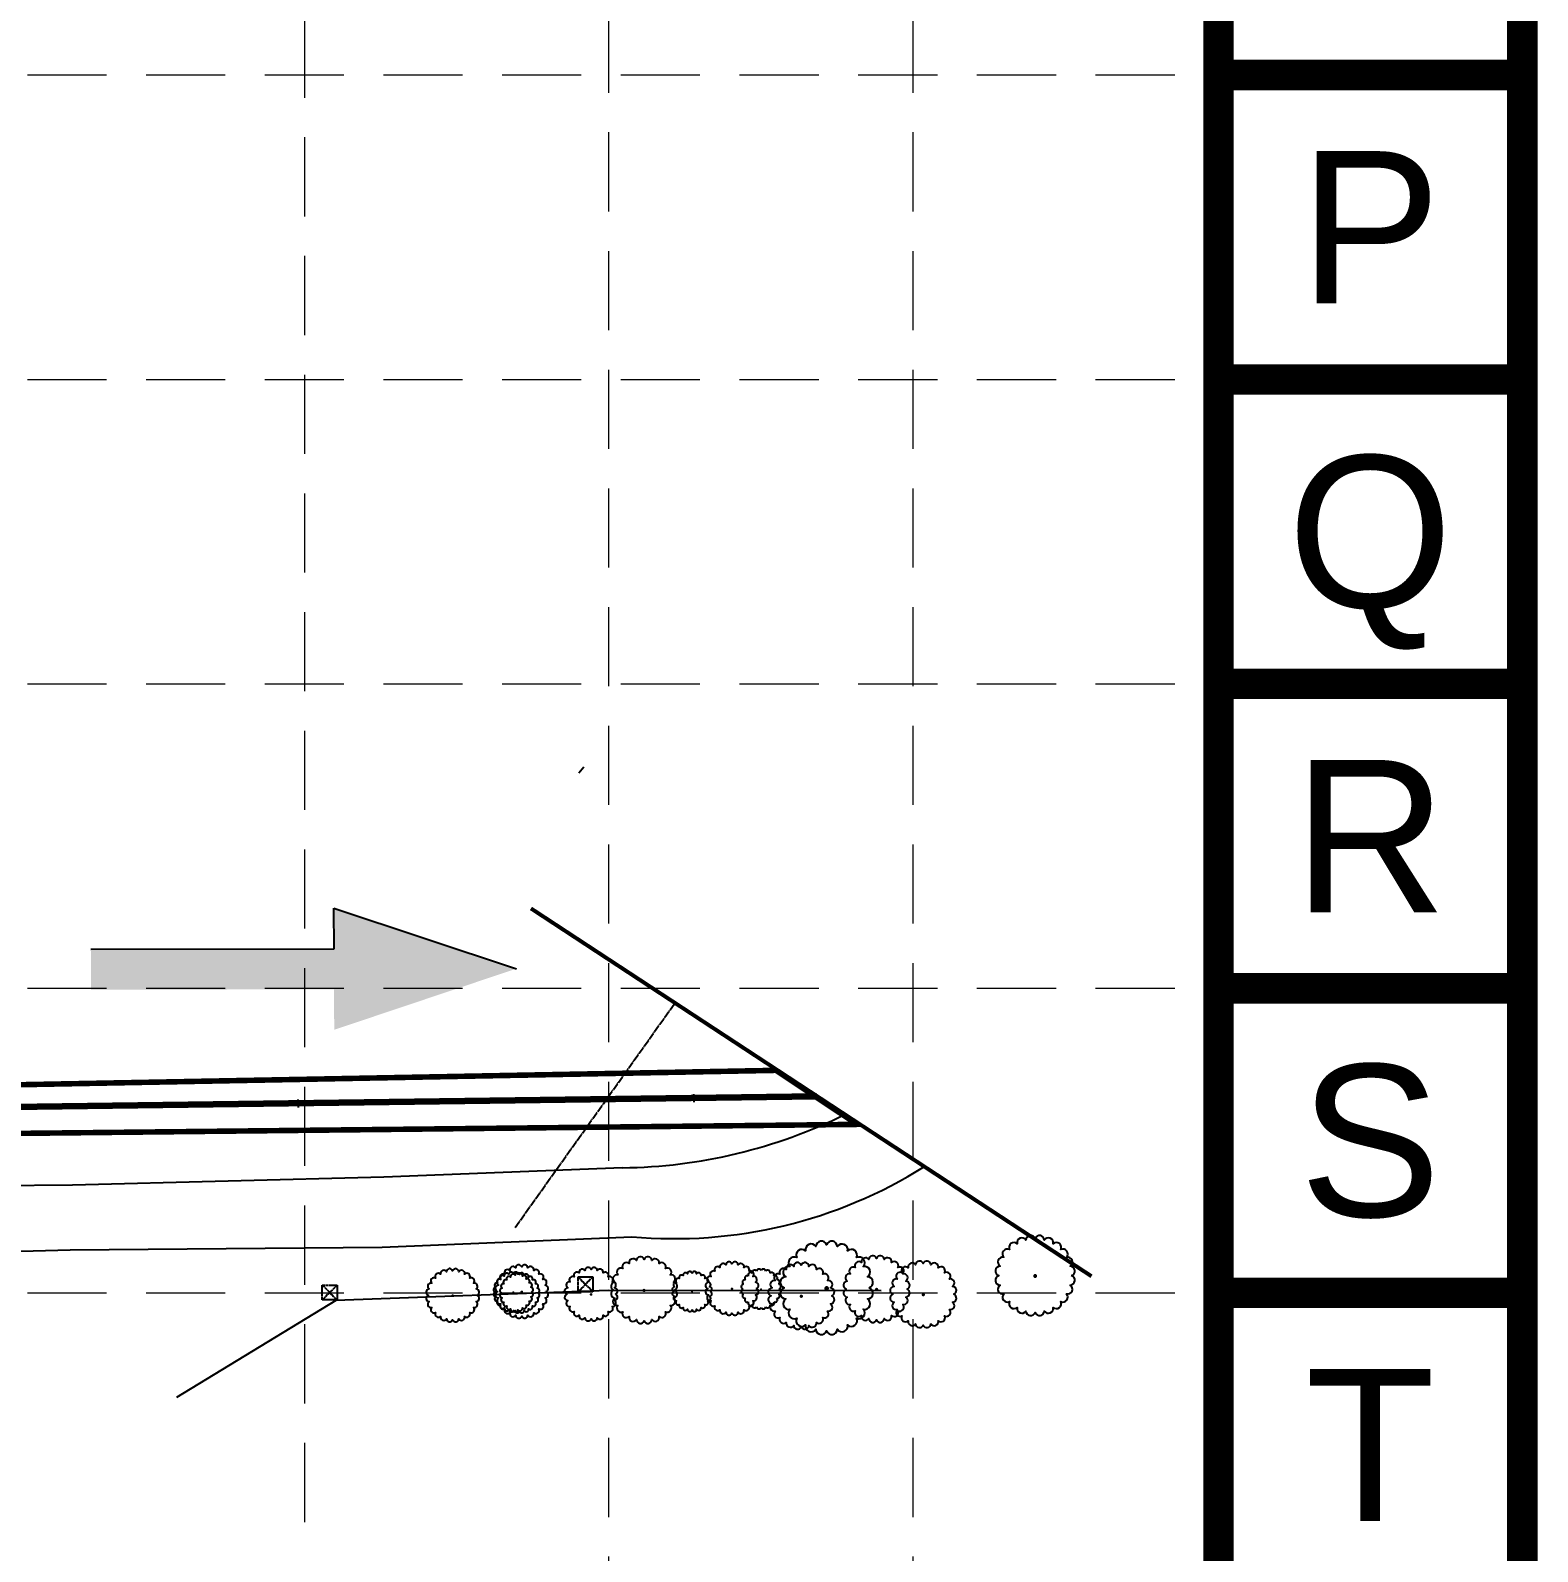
# Model space of a CAD drawing. Header units: inches. Extents: x 2601969 to 2606902, y 7033682 to 7036768.
# Drawn here: x 2606520.7 to 2606901.6, y 7035159.4 to 7035543.8 of the extents above; entities that cross this region are included whole.
import ezdxf
from ezdxf.enums import TextEntityAlignment as Align

# ---------------------------------------------------------------- set-up
doc = ezdxf.new("R2010")
doc.units = ezdxf.units.IN
doc.header["$MEASUREMENT"] = 0
for name, pattern in [('DASHED', [0.8, 0.75, -0.05]), ('HIDDEN', [0.375, 0.25, -0.125]), ('PHANTOM', [2.1, 1.75, -0.05, 0.1, -0.05, 0.1, -0.05])]:
    doc.linetypes.add(name, pattern=pattern)
for name, color, linetype in [('ARROWS', 252, 'Continuous'), ('BASE', 7, 'Continuous'), ('EPVMT', 8, 'DASHED'), ('ETEL', 33, 'DASHED'), ('FENCE', 242, 'DASHED'), ('GRID', 254, 'HIDDEN'), ('LIMITS OF DISTURBANCE', 1, 'HIDDEN'), ('PWAT', 4, 'Continuous'), ('ROW', 252, 'PHANTOM'), ('SILT FENCE', 200, 'Continuous'), ('TREE', 250, 'Continuous'), ('TREET', 250, 'Continuous')]:
    doc.layers.add(name, color=color, linetype=linetype)
doc.styles.get("Standard").update_dxf_attribs({"font": 'ARIAL.TTF'})
doc.linetypes.add('ASPH-E', pattern='A,0.45,-0.05,0.9,[138,ltypeshp.shx,S=0.013,R=0,X=0,Y=0],0.45', length=1.85)
doc.linetypes.add('BWF', pattern='A,0.9,-0.05,[135,ltypeshp.shx,S=0.03,R=0,X=0,Y=0],-0.05', length=1)
doc.linetypes.add('WF', pattern='A,0.85,-0.04,[136,ltypeshp.shx,S=0.038,R=0,X=0,Y=0],-0.11', length=1)

# ---------------------------------------------------------------- blocks, each defined once
blk = doc.blocks.new('treet')
at = {"layer": 'TREET', "const_width": 0.5}
blk.add_lwpolyline([(-0.25, 0, 1), (0.25, 0, 1)], format="xyb", close=True, dxfattribs=at)
blk = doc.blocks.new('A$C33723172')
at = {"layer": 'ARROWS', "color": 7}
for p, q in [((11.144, 24.495), (5.455, 10.227)), ((5.455, 10.227), (7.833, 9.279)), ((7.833, 9.279), (0, 0))]:
    blk.add_line(p, q, dxfattribs=at)
for points in [[(11.144, 24.495), (8.766, 25.443), (5.455, 10.227), (3.077, 11.175)], [(0.699, 12.123), (7.833, 9.279), (0, 0), (7.833, 9.279)]]:
    blk.add_solid(points, dxfattribs=at)

msp = doc.modelspace()

# ---------------------------------------------------------------- linework, layer by layer
at = {"color": 4}
for p, q in [((2606660.59, 7035357.64), (2606659.32, 7035356.09)), ((2606688.4, 7035272.97), (2606688.37, 7035274.97)), ((2606588.41, 7035271.64), (2606588.38, 7035273.64))]:
    msp.add_line(p, q, dxfattribs=at)
at = {"const_width": 1}
msp.add_lwpolyline([(2606647.18, 7035321.93), (2606788.87, 7035228.95)], dxfattribs=at)
at = {"layer": 'BASE', "color": 9}
msp.add_line((2606820.81, 7036686.83), (2606820.81, 7033762.73), dxfattribs=at)
at = {"layer": 'BASE', "const_width": 7.7}
for points in [[(2601972.96, 7033685.78), (2606897.76, 7033685.78), (2606897.76, 7036763.78), (2601972.96, 7036763.78)], [(2602049.74, 7033762.71), (2606821.02, 7033762.57), (2606820.92, 7036686.86), (2602050.71, 7036686.95)]]:
    msp.add_lwpolyline(points, close=True, dxfattribs=at)
for points in [[(2606897.76, 7035532.58), (2606820.81, 7035532.58)], [(2606897.76, 7035455.63), (2606820.81, 7035455.63)], [(2606897.76, 7035378.68), (2606820.81, 7035378.68)], [(2606897.76, 7035301.73), (2606820.81, 7035301.73)], [(2606897.76, 7035224.78), (2606820.81, 7035224.78)]]:
    msp.add_lwpolyline(points, dxfattribs=at)
at = {"layer": 'EPVMT', "color": 7, "linetype": 'ASPH-E'}
for p, q in [((2606670.36, 7035256.38), (2606609.99, 7035253.97)), ((2606531.36, 7035252), (2606469.15, 7035251.3)), ((2606609.99, 7035253.97), (2606531.36, 7035252)), ((2606530.7, 7035235.67), (2606609.55, 7035236.33)), ((2606609.55, 7035236.33), (2606672.71, 7035238.95)), ((2606492.97, 7035234.66), (2606530.7, 7035235.67))]:
    msp.add_line(p, q, dxfattribs=at)
for centre, radius, start, end in [((2606668.64, 7035387.49), 131.13, 270.7508, 296.2079), ((2606683.46, 7035357.1), 118.64, 264.8004, 302.1672)]:
    msp.add_arc(centre, radius, start, end, dxfattribs=at)
at = {"layer": 'ETEL', "color": 252}
for p, q in [((2606659.1, 7035228.8, 584), (2606662.85, 7035225.05, 584)), ((2606662.85, 7035228.8, 584), (2606659.1, 7035225.05, 584)), ((2606594.46, 7035226.71, 584.77), (2606598.21, 7035222.96, 584.77)), ((2606598.21, 7035226.71, 584.77), (2606594.46, 7035222.96, 584.77))]:
    msp.add_line(p, q, dxfattribs=at)
for points, elevation in [([(2606659.1, 7035228.8), (2606662.85, 7035228.8), (2606662.85, 7035225.05), (2606659.1, 7035225.05)], 584), ([(2606594.46, 7035226.71), (2606598.21, 7035226.71), (2606598.21, 7035222.96), (2606594.46, 7035222.96)], 584.77)]:
    msp.add_lwpolyline(points, close=True, dxfattribs=dict(at, elevation=elevation))
at = {"layer": 'FENCE', "color": 252, "linetype": 'BWF'}
for p, q in [((2606666.69, 7035225.38), (2606597.87, 7035222.8)), ((2606735.74, 7035225.31), (2606666.69, 7035225.38))]:
    msp.add_line(p, q, dxfattribs=at)
at = {"layer": 'FENCE', "color": 252, "linetype": 'WF'}
msp.add_line((2606597.87, 7035222.8), (2606557.64, 7035198.32), dxfattribs=at)
at = {"layer": 'GRID', "color": 252, "linetype": 'HIDDEN', "lineweight": 0, "ltscale": 80}
for p, q in [((2606589.96, 7036686.83), (2606589.96, 7033993.24)), ((2606666.77, 7036688.09), (2606666.77, 7033993.24)), ((2606743.72, 7036688.09), (2606743.72, 7033993.24)), ((2602049.91, 7035532.58), (2606820.81, 7035532.58)), ((2602049.91, 7035455.63), (2606820.81, 7035455.63)), ((2602049.91, 7035378.68), (2606820.81, 7035378.68)), ((2602049.91, 7035301.73), (2606820.81, 7035301.73)), ((2602049.91, 7035224.78), (2606820.81, 7035224.78))]:
    msp.add_line(p, q, dxfattribs=at)
at = {"layer": 'LIMITS OF DISTURBANCE', "color": 1, "ltscale": 30, "const_width": 1.4}
msp.add_lwpolyline([(2604753.65, 7035202.15), (2605423.71, 7035210.83), (2605423.32, 7035259.53), (2605427.66, 7035263.91), (2606015.01, 7035277.5), (2606266.13, 7035272.58), (2606709.14, 7035281), (2606729.64, 7035267.34), (2606266.05, 7035262.36), (2606266.05, 7035254.72), (2606249.55, 7035255.03), (2606247.11, 7035263.28), (2605855.74, 7035258.09), (2605852.99, 7035248.31), (2605835.57, 7035248.92), (2605834.04, 7035257.78), (2605431.31, 7035248.7), (2605431.31, 7035198.8), (2605130.52, 7035196.09)], dxfattribs=at)
at = {"layer": 'PWAT', "color": 4, "lineweight": 200}
for p, q in [((2606719.48, 7035274.38), (2605426.92, 7035257.27)), ((2606719.53, 7035274.45), (2606719.48, 7035274.38))]:
    msp.add_line(p, q, dxfattribs=at)
at = {"layer": 'ROW'}
msp.add_line((2606643.22, 7035241.31, 554.53), (2606683.6, 7035298.03, 554.53), dxfattribs=at)
at = {"layer": 'TREE'}
for points, elevation in [([(2606732.64, 7035226.01, 0.836526), (2606732.27, 7035228.81, 0.836526), (2606731.19, 7035231.42, 0.836526), (2606729.47, 7035233.66, 0.836526), (2606727.23, 7035235.37, 0.836526), (2606724.63, 7035236.45, 0.832239), (2606721.92, 7035236.89, 0.832239), (2606719.22, 7035236.45, 0.836526), (2606716.61, 7035235.37, 0.836526), (2606714.37, 7035233.66, 0.836526), (2606712.65, 7035231.42, 0.836526), (2606711.57, 7035228.81, 0.836526), (2606711.2, 7035226.01, 0.836526), (2606711.57, 7035223.21, 0.836526), (2606712.65, 7035220.61, 0.836526), (2606714.37, 7035218.37, 0.836526), (2606716.61, 7035216.65, 0.836526), (2606719.22, 7035215.57, 0.832239), (2606721.92, 7035215.13, 0.832239), (2606724.63, 7035215.57, 0.836526), (2606727.23, 7035216.65, 0.836526), (2606729.47, 7035218.37, 0.836526), (2606731.19, 7035220.61, 0.836526), (2606732.27, 7035223.21, 0.836526)], 583.1), ([(2606783.81, 7035229.13, 0.836526), (2606783.49, 7035231.52, 0.836526), (2606782.56, 7035233.76, 0.836526), (2606781.09, 7035235.68, 0.836526), (2606779.17, 7035237.15, 0.836526), (2606776.94, 7035238.08, 0.832239), (2606774.62, 7035238.45, 0.832239), (2606772.3, 7035238.08, 0.836526), (2606770.07, 7035237.15, 0.836526), (2606768.15, 7035235.68, 0.836526), (2606766.67, 7035233.76, 0.836526), (2606765.75, 7035231.52, 0.836526), (2606765.43, 7035229.13, 0.836526), (2606765.75, 7035226.73, 0.836526), (2606766.67, 7035224.49, 0.836526), (2606768.15, 7035222.57, 0.836526), (2606770.07, 7035221.1, 0.836526), (2606772.3, 7035220.17, 0.832239), (2606774.62, 7035219.8, 0.832239), (2606776.94, 7035220.17, 0.836526), (2606779.17, 7035221.1, 0.836526), (2606781.09, 7035222.57, 0.836526), (2606782.56, 7035224.49, 0.836526), (2606783.49, 7035226.73, 0.836526)], 581.96), ([(2606683.44, 7035225.46, 0.836526), (2606683.18, 7035227.46, 0.836526), (2606682.41, 7035229.32, 0.836526), (2606681.18, 7035230.92, 0.836526), (2606679.58, 7035232.14, 0.836526), (2606677.72, 7035232.92, 0.832239), (2606675.78, 7035233.23, 0.832239), (2606673.85, 7035232.92, 0.836526), (2606671.99, 7035232.14, 0.836526), (2606670.39, 7035230.92, 0.836526), (2606669.16, 7035229.32, 0.836526), (2606668.39, 7035227.46, 0.836526), (2606668.13, 7035225.46, 0.836526), (2606668.39, 7035223.46, 0.836526), (2606669.16, 7035221.6, 0.836526), (2606670.39, 7035220, 0.836526), (2606671.99, 7035218.77, 0.836526), (2606673.85, 7035218, 0.832239), (2606675.78, 7035217.68, 0.832239), (2606677.72, 7035218, 0.836526), (2606679.58, 7035218.77, 0.836526), (2606681.18, 7035220, 0.836526), (2606682.41, 7035221.6, 0.836526), (2606683.18, 7035223.46, 0.836526)], 583.89), ([(2606704.12, 7035225.84, 0.836526), (2606703.91, 7035227.44, 0.836526), (2606703.29, 7035228.93, 0.836526), (2606702.31, 7035230.21, 0.836526), (2606701.03, 7035231.19, 0.836526), (2606699.54, 7035231.81, 0.832239), (2606698, 7035232.06, 0.832239), (2606696.45, 7035231.81, 0.836526), (2606694.96, 7035231.19, 0.836526), (2606693.68, 7035230.21, 0.836526), (2606692.7, 7035228.93, 0.836526), (2606692.08, 7035227.44, 0.836526), (2606691.87, 7035225.84, 0.836526), (2606692.08, 7035224.24, 0.836526), (2606692.7, 7035222.75, 0.836526), (2606693.68, 7035221.47, 0.836526), (2606694.96, 7035220.49, 0.836526), (2606696.45, 7035219.87, 0.832239), (2606698, 7035219.62, 0.832239), (2606699.54, 7035219.87, 0.836526), (2606701.03, 7035220.49, 0.836526), (2606702.31, 7035221.47, 0.836526), (2606703.29, 7035222.75, 0.836526), (2606703.91, 7035224.24, 0.836526)], 583.58), ([(2606723.18, 7035223.99, 0.836526), (2606722.91, 7035225.99, 0.836526), (2606722.14, 7035227.85, 0.836526), (2606720.92, 7035229.45, 0.836526), (2606719.32, 7035230.68, 0.836526), (2606717.45, 7035231.45, 0.832239), (2606715.52, 7035231.77, 0.832239), (2606713.59, 7035231.45, 0.836526), (2606711.73, 7035230.68, 0.836526), (2606710.13, 7035229.45, 0.836526), (2606708.9, 7035227.85, 0.836526), (2606708.13, 7035225.99, 0.836526), (2606707.87, 7035223.99, 0.836526), (2606708.13, 7035221.99, 0.836526), (2606708.9, 7035220.13, 0.836526), (2606710.13, 7035218.53, 0.836526), (2606711.73, 7035217.3, 0.836526), (2606713.59, 7035216.53, 0.832239), (2606715.52, 7035216.22, 0.832239), (2606717.45, 7035216.53, 0.836526), (2606719.32, 7035217.3, 0.836526), (2606720.92, 7035218.53, 0.836526), (2606722.14, 7035220.13, 0.836526), (2606722.91, 7035221.99, 0.836526)], 583.31), ([(2606742.2, 7035225.71, 0.836526), (2606741.94, 7035227.71, 0.836526), (2606741.17, 7035229.57, 0.836526), (2606739.94, 7035231.17, 0.836526), (2606738.34, 7035232.4, 0.836526), (2606736.48, 7035233.17, 0.832239), (2606734.54, 7035233.48, 0.832239), (2606732.61, 7035233.17, 0.836526), (2606730.75, 7035232.4, 0.836526), (2606729.15, 7035231.17, 0.836526), (2606727.92, 7035229.57, 0.836526), (2606727.15, 7035227.71, 0.836526), (2606726.89, 7035225.71, 0.836526), (2606727.15, 7035223.71, 0.836526), (2606727.92, 7035221.85, 0.836526), (2606729.15, 7035220.25, 0.836526), (2606730.75, 7035219.02, 0.836526), (2606732.61, 7035218.25, 0.832239), (2606734.54, 7035217.94, 0.832239), (2606736.48, 7035218.25, 0.836526), (2606738.34, 7035219.02, 0.836526), (2606739.94, 7035220.25, 0.836526), (2606741.17, 7035221.85, 0.836526), (2606741.94, 7035223.71, 0.836526)], 583.03), ([(2606754, 7035224.39, 0.836526), (2606753.74, 7035226.39, 0.836526), (2606752.97, 7035228.25, 0.836526), (2606751.74, 7035229.85, 0.836526), (2606750.14, 7035231.08, 0.836526), (2606748.28, 7035231.85, 0.832239), (2606746.35, 7035232.16, 0.832239), (2606744.42, 7035231.85, 0.836526), (2606742.55, 7035231.08, 0.836526), (2606740.95, 7035229.85, 0.836526), (2606739.73, 7035228.25, 0.836526), (2606738.96, 7035226.39, 0.836526), (2606738.69, 7035224.39, 0.836526), (2606738.96, 7035222.39, 0.836526), (2606739.73, 7035220.53, 0.836526), (2606740.95, 7035218.93, 0.836526), (2606742.55, 7035217.7, 0.836526), (2606744.42, 7035216.93, 0.832239), (2606746.35, 7035216.62, 0.832239), (2606748.28, 7035216.93, 0.836526), (2606750.14, 7035217.7, 0.836526), (2606751.74, 7035218.93, 0.836526), (2606752.97, 7035220.53, 0.836526), (2606753.74, 7035222.39, 0.836526)], 582.98), ([(2606633.52, 7035224.15, 0.836526), (2606633.31, 7035225.74, 0.836526), (2606632.69, 7035227.23, 0.836526), (2606631.71, 7035228.51, 0.836526), (2606630.43, 7035229.5, 0.836526), (2606628.94, 7035230.11, 0.832239), (2606627.4, 7035230.36, 0.832239), (2606625.85, 7035230.11, 0.836526), (2606624.36, 7035229.5, 0.836526), (2606623.08, 7035228.51, 0.836526), (2606622.1, 7035227.23, 0.836526), (2606621.48, 7035225.74, 0.836526), (2606621.27, 7035224.15, 0.836526), (2606621.48, 7035222.55, 0.836526), (2606622.1, 7035221.06, 0.836526), (2606623.08, 7035219.78, 0.836526), (2606624.36, 7035218.79, 0.836526), (2606625.85, 7035218.18, 0.832239), (2606627.4, 7035217.93, 0.832239), (2606628.94, 7035218.18, 0.836526), (2606630.43, 7035218.79, 0.836526), (2606631.71, 7035219.78, 0.836526), (2606632.69, 7035221.06, 0.836526), (2606633.31, 7035222.55, 0.836526)], 584.35), ([(2606647.33, 7035224.97, 0.836526), (2606647.18, 7035226.17, 0.836526), (2606646.71, 7035227.29, 0.836526), (2606645.98, 7035228.25, 0.836526), (2606645.02, 7035228.98, 0.836526), (2606643.9, 7035229.45, 0.832239), (2606642.74, 7035229.63, 0.832239), (2606641.58, 7035229.45, 0.836526), (2606640.46, 7035228.98, 0.836526), (2606639.5, 7035228.25, 0.836526), (2606638.77, 7035227.29, 0.836526), (2606638.3, 7035226.17, 0.836526), (2606638.15, 7035224.97, 0.836526), (2606638.3, 7035223.77, 0.836526), (2606638.77, 7035222.65, 0.836526), (2606639.5, 7035221.69, 0.836526), (2606640.46, 7035220.96, 0.836526), (2606641.58, 7035220.49, 0.832239), (2606642.74, 7035220.31, 0.832239), (2606643.9, 7035220.49, 0.836526), (2606645.02, 7035220.96, 0.836526), (2606645.98, 7035221.69, 0.836526), (2606646.71, 7035222.65, 0.836526), (2606647.18, 7035223.77, 0.836526)], 584.28), ([(2606650.99, 7035225.08, 0.836526), (2606650.78, 7035226.68, 0.836526), (2606650.16, 7035228.17, 0.836526), (2606649.18, 7035229.45, 0.836526), (2606647.9, 7035230.43, 0.836526), (2606646.41, 7035231.05, 0.832239), (2606644.86, 7035231.3, 0.832239), (2606643.32, 7035231.05, 0.836526), (2606641.83, 7035230.43, 0.836526), (2606640.55, 7035229.45, 0.836526), (2606639.57, 7035228.17, 0.836526), (2606638.95, 7035226.68, 0.836526), (2606638.74, 7035225.08, 0.836526), (2606638.95, 7035223.48, 0.836526), (2606639.57, 7035221.99, 0.836526), (2606640.55, 7035220.71, 0.836526), (2606641.83, 7035219.73, 0.836526), (2606643.32, 7035219.11, 0.832239), (2606644.86, 7035218.86, 0.832239), (2606646.41, 7035219.11, 0.836526), (2606647.9, 7035219.73, 0.836526), (2606649.18, 7035220.71, 0.836526), (2606650.16, 7035221.99, 0.836526), (2606650.78, 7035223.48, 0.836526)], 584.29), ([(2606648.92, 7035224.74, 0.836526), (2606648.76, 7035225.94, 0.836526), (2606648.3, 7035227.06, 0.836526), (2606647.56, 7035228.02, 0.836526), (2606646.6, 7035228.75, 0.836526), (2606645.48, 7035229.22, 0.832239), (2606644.32, 7035229.4, 0.832239), (2606643.16, 7035229.22, 0.836526), (2606642.05, 7035228.75, 0.836526), (2606641.09, 7035228.02, 0.836526), (2606640.35, 7035227.06, 0.836526), (2606639.89, 7035225.94, 0.836526), (2606639.73, 7035224.74, 0.836526), (2606639.89, 7035223.54, 0.836526), (2606640.35, 7035222.42, 0.836526), (2606641.09, 7035221.46, 0.836526), (2606642.05, 7035220.73, 0.836526), (2606643.16, 7035220.27, 0.832239), (2606644.32, 7035220.08, 0.832239), (2606645.48, 7035220.27, 0.836526), (2606646.6, 7035220.73, 0.836526), (2606647.56, 7035221.46, 0.836526), (2606648.3, 7035222.42, 0.836526), (2606648.76, 7035223.54, 0.836526)], 584.21), ([(2606668.52, 7035224.43, 0.836526), (2606668.31, 7035226.03, 0.836526), (2606667.69, 7035227.52, 0.836526), (2606666.71, 7035228.8, 0.836526), (2606665.43, 7035229.78, 0.836526), (2606663.94, 7035230.4, 0.832239), (2606662.39, 7035230.65, 0.832239), (2606660.85, 7035230.4, 0.836526), (2606659.36, 7035229.78, 0.836526), (2606658.08, 7035228.8, 0.836526), (2606657.1, 7035227.52, 0.836526), (2606656.48, 7035226.03, 0.836526), (2606656.27, 7035224.43, 0.836526), (2606656.48, 7035222.83, 0.836526), (2606657.1, 7035221.34, 0.836526), (2606658.08, 7035220.06, 0.836526), (2606659.36, 7035219.08, 0.836526), (2606660.85, 7035218.46, 0.832239), (2606662.39, 7035218.21, 0.832239), (2606663.94, 7035218.46, 0.836526), (2606665.43, 7035219.08, 0.836526), (2606666.71, 7035220.06, 0.836526), (2606667.69, 7035221.34, 0.836526), (2606668.31, 7035222.83, 0.836526)], 584), ([(2606692.51, 7035225.1, 0.836526), (2606692.35, 7035226.3, 0.836526), (2606691.88, 7035227.42, 0.836526), (2606691.15, 7035228.37, 0.836526), (2606690.19, 7035229.11, 0.836526), (2606689.07, 7035229.57, 0.832239), (2606687.91, 7035229.76, 0.832239), (2606686.75, 7035229.57, 0.836526), (2606685.63, 7035229.11, 0.836526), (2606684.68, 7035228.37, 0.836526), (2606683.94, 7035227.42, 0.836526), (2606683.48, 7035226.3, 0.836526), (2606683.32, 7035225.1, 0.836526), (2606683.48, 7035223.9, 0.836526), (2606683.94, 7035222.78, 0.836526), (2606684.68, 7035221.82, 0.836526), (2606685.63, 7035221.09, 0.836526), (2606686.75, 7035220.62, 0.832239), (2606687.91, 7035220.43, 0.832239), (2606689.07, 7035220.62, 0.836526), (2606690.19, 7035221.09, 0.836526), (2606691.15, 7035221.82, 0.836526), (2606691.88, 7035222.78, 0.836526), (2606692.35, 7035223.9, 0.836526)], 583.67)]:
    msp.add_lwpolyline(points, format="xyb", close=True, dxfattribs=dict(at, elevation=elevation))
for centre, major_axis, start_param, end_param in [((2606701.84, 7035228.46, 583.42), (-0.435, 0.435), -1.26234, 1.524139), ((2606702.67, 7035229.29, 583.42), (-0.435, 0.435), -1.524139, 1.26234), ((2606703.68, 7035229.88, 583.42), (-0.435, 0.435), 4.497247, 7.283726), ((2606704.8, 7035230.2, 583.42), (0.422, 0.422), 5.840943, 8.61731), ((2606705.92, 7035230.2, 583.42), (-0.422, 0.422), 3.94906, 6.725428), ((2606707.04, 7035229.88, 583.42), (0.435, 0.435), 5.282645, 8.069124), ((2606708.05, 7035229.29, 583.42), (0.435, 0.435), 5.020846, 7.807324), ((2606708.88, 7035228.46, 583.42), (0.435, 0.435), 4.759046, 7.545525), ((2606700.95, 7035226.32, 583.42), (-0.435, 0.435), -0.738741, 2.047738), ((2606700.95, 7035225.15, 583.42), (0.435, 0.435), 1.093855, 3.880334), ((2606701.25, 7035227.45, 583.42), (0.435, 0.435), 0.570256, 3.356735), ((2606701.25, 7035224.02, 583.42), (-0.435, 0.435), -0.215142, 2.571337), ((2606709.46, 7035227.45, 583.42), (-0.435, 0.435), 2.926451, 5.712929), ((2606709.46, 7035224.02, 583.42), (0.435, 0.435), 3.711849, 6.498327), ((2606709.77, 7035226.32, 583.42), (0.435, 0.435), 4.235447, 7.021926), ((2606709.77, 7035225.15, 583.42), (-0.435, 0.435), 2.402852, 5.18933), ((2606701.84, 7035223, 583.42), (-0.435, 0.435), 0.046657, 2.833136), ((2606702.67, 7035222.18, 583.42), (0.435, 0.435), 1.879253, 4.665732), ((2606703.68, 7035221.59, 583.42), (0.435, 0.435), 2.141052, 4.927531), ((2606704.8, 7035221.27, 583.42), (-0.422, 0.422), 0.807468, 3.583835), ((2606705.92, 7035221.27, 583.42), (0.422, 0.422), 2.69935, 5.475718), ((2606707.04, 7035221.59, 583.42), (-0.435, 0.435), 1.355654, 4.142133), ((2606708.05, 7035222.18, 583.42), (-0.435, 0.435), 1.617454, 4.403932), ((2606708.88, 7035223, 583.42), (0.435, 0.435), 3.450049, 6.236528)]:
    msp.add_ellipse(centre, major_axis=major_axis, ratio=1, start_param=start_param, end_param=end_param, dxfattribs=at)

# ---------------------------------------------------------------- block references
at = {"layer": 'SILT FENCE', "color": 0, "ltscale": 30, "xscale": 3.99999999912486, "yscale": 4, "zscale": 4, "rotation": 111.8498237540236}
msp.add_blockref('A$C33723172', (2606643.51, 7035306.7), dxfattribs=at)
at = {"layer": 'TREET'}
for p, xscale, yscale, zscale in [((2606774.62, 7035229.02, 581.96), 0.9996000002138317, 0.9995999997481704, 0.9995999999999867), ((2606627.4, 7035224.07, 584.35), 0.666399999987334, 0.6664000004529953, 0.6663999999999533), ((2606642.74, 7035224.92, 584.28), 0.4997999998740852, 0.4998000003397465, 0.4998000000000502), ((2606644.32, 7035224.69, 584.21), 0.4997999998740852, 0.4998000003397465, 0.4998000000000502), ((2606644.86, 7035225.01, 584.29), 0.666399999987334, 0.6664000004529953, 0.6663999999999533), ((2606662.39, 7035224.36, 584), 0.666399999987334, 0.6664000004529953, 0.6663999999999533), ((2606675.78, 7035225.37, 583.89), 0.8330000001005828, 0.8329999996349216, 0.83299999999997), ((2606687.91, 7035225.04, 583.67), 0.4997999998740852, 0.4998000003397465, 0.4998000000000502), ((2606698, 7035225.77, 583.58), 0.666399999987334, 0.6664000004529953, 0.6663999999999533), ((2606705.36, 7035225.68, 583.42), 0.4997999998740852, 0.4998000003397465, 1.2495), ((2606715.52, 7035223.9, 583.31), 0.8330000001005828, 0.8329999996349216, 0.83299999999997), ((2606721.92, 7035225.89, 583.1), 1.166199999861419, 1.166199999861419, 1.166200000000003), ((2606734.54, 7035225.62, 583.03), 0.8330000001005828, 0.8329999996349216, 0.83299999999997), ((2606746.35, 7035224.3, 582.98), 0.8330000001005828, 0.8329999996349216, 0.83299999999997)]:
    msp.add_blockref('treet', p, dxfattribs=dict(at, xscale=xscale, yscale=yscale, zscale=zscale))

# ---------------------------------------------------------------- texts
at = {"layer": 'BASE'}
for s, p in [('P', (2606859.28, 7035494.1)), ('Q', (2606859.28, 7035417.15)), ('R', (2606859.28, 7035340.2)), ('S', (2606859.28, 7035263.25)), ('T', (2606859.28, 7035186.3))]:
    msp.add_text(s, height=38.48, dxfattribs=at).set_placement(p, align=Align.MIDDLE_CENTER)

doc.saveas('drawing.dxf')
